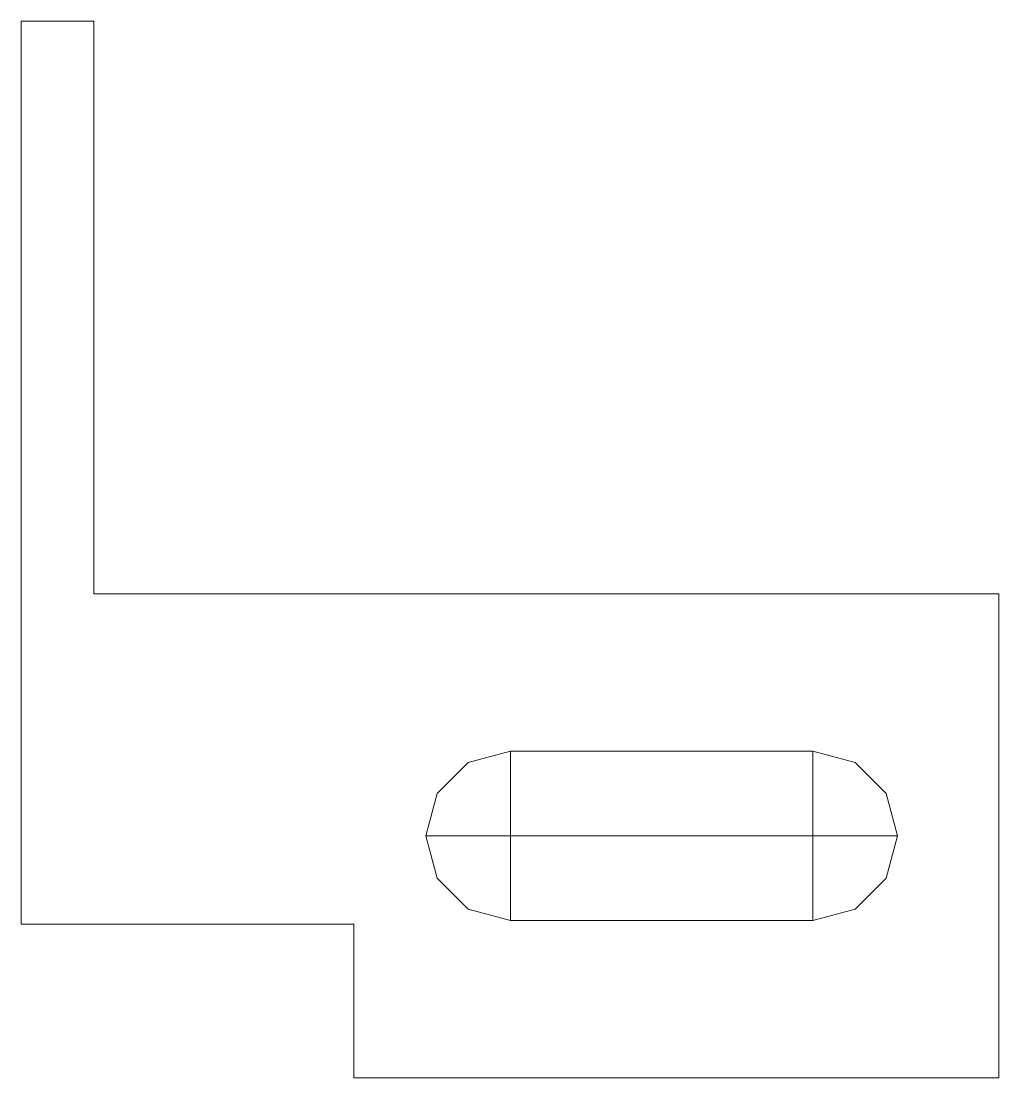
# Model space of a CAD drawing. Header units: millimetres. Extents: x 0 to 80.8, y 0 to 87.3.
import ezdxf

# ---------------------------------------------------------------- set-up
doc = ezdxf.new("R2010")
doc.units = ezdxf.units.MM
doc.layers.add('misure', color=6, linetype='CONTINUOUS', lineweight=0)
doc.layers.add('piastra', color=7, linetype='CONTINUOUS', lineweight=0)

msp = doc.modelspace()

# ---------------------------------------------------------------- linework, layer by layer
at = {"layer": 'misure'}
for p, q in [((40.45, 27), (40.45, 13)), ((65.45, 27), (65.45, 13)), ((33.45, 20), (72.45, 20))]:
    msp.add_line(p, q, dxfattribs=at)
at = {"layer": 'piastra'}
for p, q in [((0, 12.7), (0, 87.3)), ((0, 87.3), (6, 87.3)), ((6, 87.3), (6, 40)), ((6, 40), (80.83, 40)), ((80.83, 40), (80.83, 0)), ((36.95, 26.06), (40.45, 27)), ((40.45, 27), (65.45, 27)), ((65.45, 27), (68.95, 26.06)), ((34.39, 23.5), (36.95, 26.06)), ((68.95, 26.06), (71.51, 23.5)), ((33.45, 20), (34.39, 23.5)), ((71.51, 23.5), (72.45, 20)), ((34.39, 16.5), (33.45, 20)), ((72.45, 20), (71.51, 16.5)), ((36.95, 13.94), (34.39, 16.5)), ((71.51, 16.5), (68.95, 13.94)), ((40.45, 13), (36.95, 13.94)), ((68.95, 13.94), (65.45, 13)), ((27.5, 12.7), (0, 12.7)), ((27.5, 0), (27.5, 12.7)), ((65.45, 13), (40.45, 13)), ((80.83, 0), (27.5, 0))]:
    msp.add_line(p, q, dxfattribs=at)

doc.saveas('drawing.dxf')
